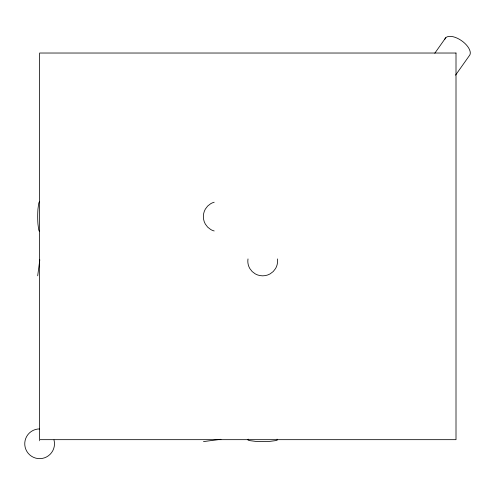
<?xml version="1.0" encoding="UTF-8"?>
<svg xmlns="http://www.w3.org/2000/svg" width="495" height="495" viewBox="0 0 495 495"><rect width="100%" height="100%" fill="white"/><g stroke="black" fill="none" stroke-linecap="round" stroke-linejoin="round"><path stroke-width="0.74" d="M37.7 275.808L39.804 259.826M434.796 53.225L445.729 37.756M455.561 75.147L469.124 55.972A14.869 7.437 35.3 0 0 461.241 40.466A14.869 7.437 35.3 0 0 444.733 39.427M203.482 441.589L220.987 439.288M39.619 440.408L39.619 440.785M39.619 231.474A14.64 1.912 90 0 1 38.66 229.482L37.954 224.043A14.98 1.955 90 0 1 37.954 209.168L38.66 203.723A14.64 1.912 90 0 1 39.619 201.731M214.187 230.967A14.64 14.516 -90 0 1 210.66 229.482L207.634 227.118L205.307 224.043A14.98 14.85 -90 0 1 205.307 209.168L207.634 206.087L210.66 203.723A14.64 14.516 -90 0 1 214.187 202.238M247.995 258.928A14.64 14.516 0 0 0 249.808 268.525L252.172 271.551L255.247 273.877A14.98 14.85 0 0 0 270.122 273.877L273.203 271.551L275.567 268.525A14.64 14.516 0 0 0 277.373 258.928M277.051 439.17A14.64 1.912 0 0 1 275.567 440.63L270.122 441.336A14.98 1.955 0 0 1 255.253 441.336L249.808 440.63A14.64 1.912 0 0 1 248.323 439.17M53.986 439.931A14.869 14.869 0 0 1 42.205 458.426A14.869 14.869 0 0 1 24.806 445.073A14.869 14.869 0 0 1 39.619 428.911M456.006 53.027L39.619 53.027L39.619 439.671L456.006 439.671L456.006 53.027"/></g></svg>
